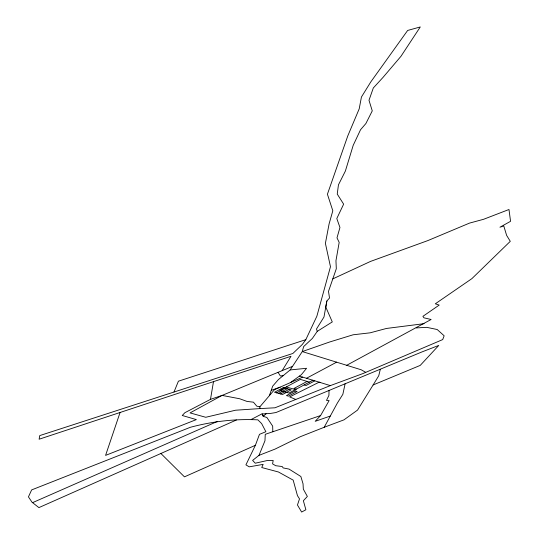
<?xml version="1.0" encoding="UTF-8"?>
<svg xmlns="http://www.w3.org/2000/svg" width="539" height="539" viewBox="0 0 539 539"><rect width="100%" height="100%" fill="white"/><g stroke="black" fill="none" stroke-linecap="round" stroke-linejoin="round"><path stroke-width="0.81" d="M329.019 390.479L328.925 395.39L326.493 400.396L329.113 400.598L320.59 415.569L315.187 421.323L330.239 416.074M120.076 412.483L105.577 455.394L196.344 419.598L182.249 415.488L184.884 412.699L210.486 399.365L213.491 381.632L290.993 356.299L282.153 370.643M213.491 381.632L39.125 439.218L39.738 435.593L292.852 353.476L302.332 344.428L305.815 339.658L316.865 316.225L330.468 266.731L325.401 243.345L329.086 223.941L332.819 210.769L327.422 194.222L347.77 135.943L359.203 108.844L361.433 97.027L370.805 81.901L407.646 30.454L420.279 26.95L400.976 56.292L382.986 77.434L373.325 87.965L368.986 100.288L372.267 110.866L365.887 123.532L360.551 129.717L353.186 145.375L345.371 171.072L338.452 184.83L337.246 194.074L343.633 204.146L336.794 218.531L339.954 227.478L336.99 237.874L339.186 242.382L335.952 260.714L336.309 268.739L328.507 291.356L329.518 298.013L326.863 300.991L325.778 307.048L332.287 321.924L317.262 331.35L312.351 338.445L303.652 346.577L302.278 351.569L290.164 369.936L278.407 379.571L272.694 386.119L269.365 395.68M326.863 300.991L323.979 317.026L316.494 328.999L317.262 331.35M324.195 427.279L343.976 419.847L357.559 410.071L373.123 384.961L420.231 365.395L438.78 345.411L421.936 351.94L345.115 383.788L342.851 394.326L337.347 403.078L324.195 427.279L300.425 436.664L275.018 449.115L258.983 455.361L252.616 460.407L255.257 463.21L267.142 460.555L273.179 460.461L272.579 463.877L275.678 465.703L282.227 466.538L283.157 467.919L289.059 469.092L300.856 476.496L303.033 483.786L303.329 489.156L307.365 496.446L303.369 500.731L305.889 509.753L301.645 512.05L297.461 505.009L299.502 498.858L297.461 495.664L293.182 480.134L278.447 471.989L261.745 467.529L263.14 464.382L249.186 466.841L245.925 464.854L255.385 445.302L259.475 434.346L265.882 431.719L261.637 423.58L257.885 419.847C235.145 418.709 212.346 421.424 190.361 427.286L31.633 489.917L28.446 496.877L32.03 502.22L38.889 507.61L236.419 419.982M380.312 369.343L378.749 375.73L373.123 384.961M173.989 392.035L178.409 381.194L305.815 339.658M258.983 455.361L264.966 440.747L265.255 434.319L320.59 415.569M416.196 327.914L426.747 327.341L437.203 329.518L444.149 335.784L442.708 339.583L362.72 373.648L330.353 385.607L274.978 407.794L260.014 408.589L259.838 406.844L274.499 389.657L302.702 377.125M266.077 413.723L263.295 416.377L262.19 413.959L270.423 413.453L275.981 412.53L345.115 383.788M290.561 382.515L301.362 374.679L306.583 368.285L290.164 369.936M346.745 365.267L431.119 319.486L423.95 317.821L422.913 316.332L439.197 305.087L435.303 303.801L471.894 278.629L510.292 241.331L506.626 235.388L503.79 225.996L499.949 227.202L510.554 221.32L508.984 209.503L483.537 219.312L469.509 223.106L427.851 240.583L370.556 261.402L332.812 278.879M276.554 392.837L285.306 388.127M278.555 393.389L287.294 388.693M280.556 393.948L289.275 389.259M307.082 381.417L293.971 388.451L296.315 389.131M312.889 380.238L289.039 393.039L279.815 390.438L300.358 379.382L309.393 382.111M314.803 380.817L306.085 385.493L304.158 384.927M306.482 378.277L336.686 362.134M251.221 419.483L262.109 413.777L263.295 416.377L266.872 417.455L272.673 426.12L272.828 431.766M255.385 445.302L184.459 476.853L160.892 453.488M32.576 502.644L217.419 421.417M291.997 366.587L222.075 395.41L210.486 399.365M271.38 390.31L280.186 387.13M283.393 375.589L280.388 376L278.057 372.328M424.078 323.676L386.47 328.453L370.158 332.819L353.099 334.793L329.518 342.036L302.278 351.569L361.231 369.788L365.745 372.361M260.014 408.589L235.563 410.213L205.75 417.28L190.051 412.901L222.075 395.41L239.7 398.759L246.99 401.42L253.438 402.175L256.827 406.19L259.838 406.844M286.276 386.955L295.446 389.596M299.462 376.134L330.353 385.607M320.483 382.562L319.182 382.158L289.645 396.92L295.803 399.453M283.312 387.554L274.54 392.271L282.544 394.501L291.242 389.825L283.312 387.554M295.156 390.95L286.485 395.599L288.446 396.145L297.097 391.503L295.156 390.95"/></g></svg>
